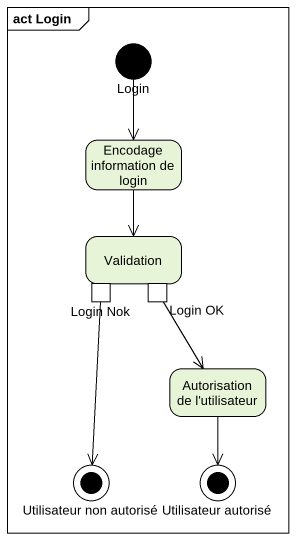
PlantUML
@startuml
mainframe act Login
hide empty description
state Login <<start>>
state "Encodage information de login" as Encodage_information_de
state Validation {
  state "Login Nok" as Login_Nok <<outputPin>>
  state "Login OK" as Login_OK <<outputPin>>
}
state "Autorisation de l'utilisateur" as Autorisation_de_l
state "Utilisateur non autorisé" as Utilisateur_non_autorisé <<end>>
state "Utilisateur autorisé" as Utilisateur_autorisé <<end>>
Login --> Encodage_information_de
Encodage_information_de --> Validation
Login_Nok --> Utilisateur_non_autorisé
Login_OK --> Autorisation_de_l
Autorisation_de_l --> Utilisateur_autorisé
@enduml
